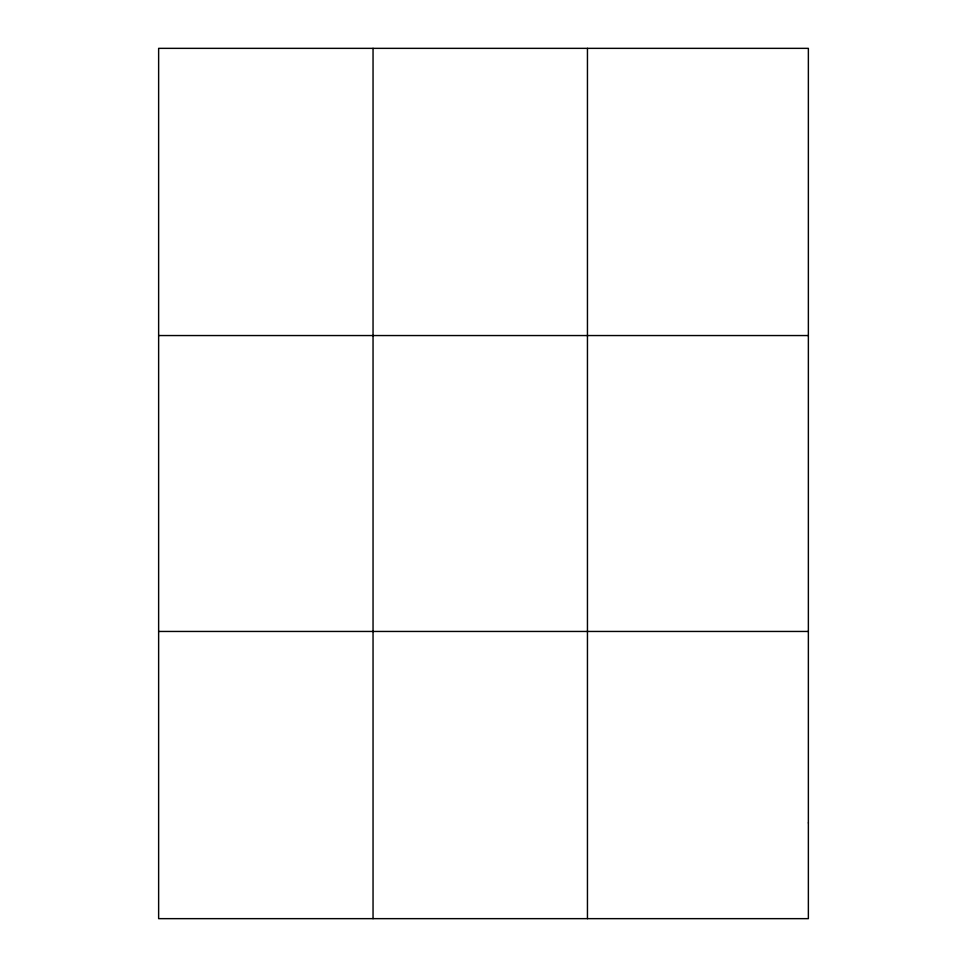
<?xml version="1.0" encoding="UTF-8"?>
<svg xmlns="http://www.w3.org/2000/svg" width="967" height="967" viewBox="0 0 967 967"><rect width="100%" height="100%" fill="white"/><g stroke="black" fill="none" stroke-linecap="round" stroke-linejoin="round"><path stroke-width="1.45" d="M373.044 48.35L373.044 918.65M587.452 48.35L587.452 918.65M158.636 335.549L808.364 335.549M158.636 631.451L808.364 631.451M808.364 822.917L808.364 918.65L158.636 918.65L158.636 48.35L808.364 48.35L808.364 822.917"/></g></svg>
